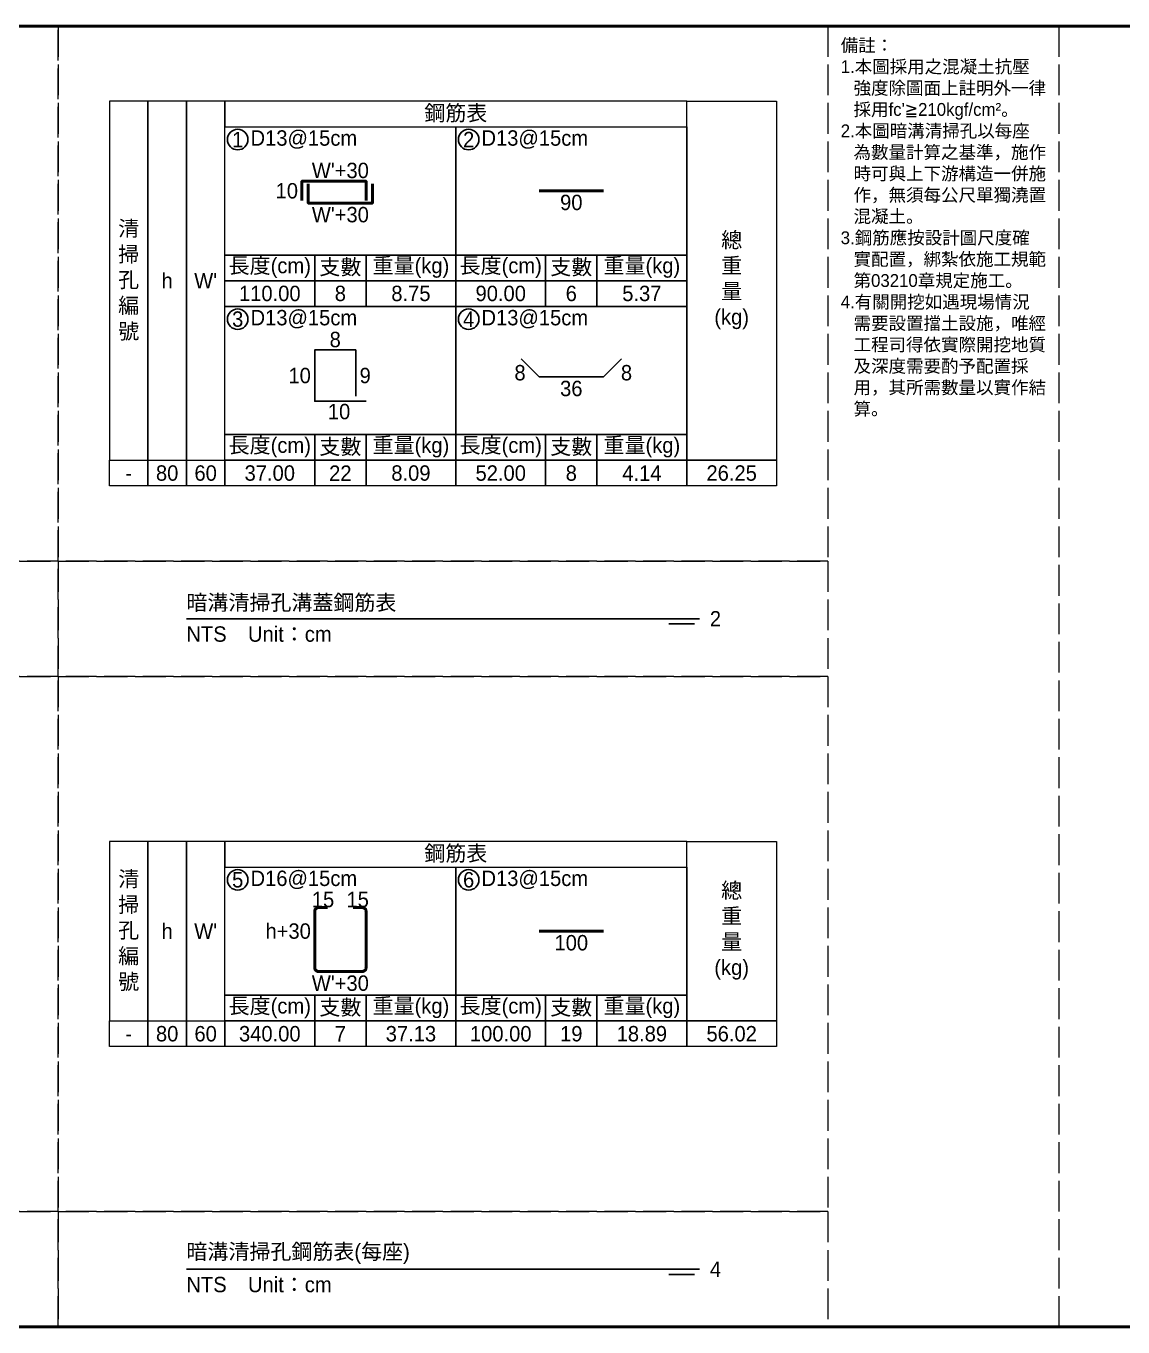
# Model space of a CAD drawing. Extents: x -7340 to 3675, y -3342 to 777.
# Drawn here: x -1282 to -855, y -507 to 0 of the extents above; entities that cross this region are included whole.
import ezdxf

# ---------------------------------------------------------------- set-up
doc = ezdxf.new("R2010")
doc.units = 0
doc.header["$MEASUREMENT"] = 0
doc.linetypes.add('ACAD_ISO02W100', pattern=[15, 12, -3])
for name, color, linetype, lineweight in [('一、1.基本-圖框', 7, 'Continuous', 20), ('一、3.基本-變更', 1, 'Continuous', 50), ('二、5.繪圖-鋼筋', 60, 'Continuous', 50)]:
    doc.layers.add(name, color=color, linetype=linetype, lineweight=lineweight)
doc.layers.add('一、4.基本-隱藏', color=9, linetype='ACAD_ISO02W100', lineweight=20, plot=False)
doc.layers.add('三、1.文字-說明文字', color=2, linetype='Continuous')
doc.layers.add('三、3.文字-註解文字', color=2, linetype='Continuous')
doc.styles.add('次圖名(詳圖)', font='MS PGothic.ttf', dxfattribs={"height": 6})
doc.styles.add('註解文字(詳圖)', font='MS PGothic.ttf', dxfattribs={"height": 5})

msp = doc.modelspace()

# ---------------------------------------------------------------- linework, layer by layer
at = {"layer": '一、1.基本-圖框'}
for points in [[(-1250, -169.25), (-1235, -169.25), (-1235, -29.25), (-1250, -29.25)], [(-1235, -169.25), (-1220, -169.25), (-1220, -29.25), (-1235, -29.25)], [(-1220, -169.25), (-1205, -169.25), (-1205, -29.25), (-1220, -29.25)], [(-1205, -39.25), (-1025, -39.25), (-1025, -29.25), (-1205, -29.25)], [(-990, -169.25), (-1025, -169.25), (-1025, -29.25), (-990, -29.25)], [(-1205, -39.25), (-1115, -39.25), (-1115, -89.25), (-1205, -89.25)], [(-1115, -39.25), (-1025, -39.25), (-1025, -89.25), (-1115, -89.25)], [(-1205, -89.25), (-1170, -89.25), (-1170, -99.25), (-1205, -99.25)], [(-1170, -89.25), (-1150, -89.25), (-1150, -99.25), (-1170, -99.25)], [(-1150, -89.25), (-1115, -89.25), (-1115, -99.25), (-1150, -99.25)], [(-1115, -89.25), (-1080, -89.25), (-1080, -99.25), (-1115, -99.25)], [(-1080, -89.25), (-1060, -89.25), (-1060, -99.25), (-1080, -99.25)], [(-1060, -89.25), (-1025, -89.25), (-1025, -99.25), (-1060, -99.25)], [(-1205, -99.25), (-1170, -99.25), (-1170, -109.25), (-1205, -109.25)], [(-1170, -99.25), (-1150, -99.25), (-1150, -109.25), (-1170, -109.25)], [(-1150, -99.25), (-1115, -99.25), (-1115, -109.25), (-1150, -109.25)], [(-1115, -99.25), (-1080, -99.25), (-1080, -109.25), (-1115, -109.25)], [(-1080, -99.25), (-1060, -99.25), (-1060, -109.25), (-1080, -109.25)], [(-1060, -99.25), (-1025, -99.25), (-1025, -109.25), (-1060, -109.25)], [(-1205, -109.25), (-1115, -109.25), (-1115, -159.25), (-1205, -159.25)], [(-1115, -109.25), (-1025, -109.25), (-1025, -159.25), (-1115, -159.25)], [(-1205, -159.25), (-1170, -159.25), (-1170, -169.25), (-1205, -169.25)], [(-1170, -159.25), (-1150, -159.25), (-1150, -169.25), (-1170, -169.25)], [(-1150, -159.25), (-1115, -159.25), (-1115, -169.25), (-1150, -169.25)], [(-1115, -159.25), (-1080, -159.25), (-1080, -169.25), (-1115, -169.25)], [(-1080, -159.25), (-1060, -159.25), (-1060, -169.25), (-1080, -169.25)], [(-1060, -159.25), (-1025, -159.25), (-1025, -169.25), (-1060, -169.25)], [(-1250, -169.25), (-1235, -169.25), (-1235, -179.25), (-1250, -179.25)], [(-1235, -169.25), (-1220, -169.25), (-1220, -179.25), (-1235, -179.25)], [(-1220, -169.25), (-1205, -169.25), (-1205, -179.25), (-1220, -179.25)], [(-1205, -169.25), (-1170, -169.25), (-1170, -179.25), (-1205, -179.25)], [(-1170, -169.25), (-1150, -169.25), (-1150, -179.25), (-1170, -179.25)], [(-1150, -169.25), (-1115, -169.25), (-1115, -179.25), (-1150, -179.25)], [(-1115, -169.25), (-1080, -169.25), (-1080, -179.25), (-1115, -179.25)], [(-1080, -169.25), (-1060, -169.25), (-1060, -179.25), (-1080, -179.25)], [(-1060, -169.25), (-1025, -169.25), (-1025, -179.25), (-1060, -179.25)], [(-1025, -169.25), (-990, -169.25), (-990, -179.25), (-1025, -179.25)], [(-1250, -387.75), (-1235, -387.75), (-1235, -317.75), (-1250, -317.75)], [(-1235, -387.75), (-1220, -387.75), (-1220, -317.75), (-1235, -317.75)], [(-1220, -387.75), (-1205, -387.75), (-1205, -317.75), (-1220, -317.75)], [(-1205, -327.75), (-1025, -327.75), (-1025, -317.75), (-1205, -317.75)], [(-990, -387.75), (-1025, -387.75), (-1025, -317.75), (-990, -317.75)], [(-1205, -327.75), (-1115, -327.75), (-1115, -377.75), (-1205, -377.75)], [(-1115, -327.75), (-1025, -327.75), (-1025, -377.75), (-1115, -377.75)], [(-1205, -377.75), (-1170, -377.75), (-1170, -387.75), (-1205, -387.75)], [(-1170, -377.75), (-1150, -377.75), (-1150, -387.75), (-1170, -387.75)], [(-1150, -377.75), (-1115, -377.75), (-1115, -387.75), (-1150, -387.75)], [(-1115, -377.75), (-1080, -377.75), (-1080, -387.75), (-1115, -387.75)], [(-1080, -377.75), (-1060, -377.75), (-1060, -387.75), (-1080, -387.75)], [(-1060, -377.75), (-1025, -377.75), (-1025, -387.75), (-1060, -387.75)], [(-1250, -387.75), (-1235, -387.75), (-1235, -397.75), (-1250, -397.75)], [(-1235, -387.75), (-1220, -387.75), (-1220, -397.75), (-1235, -397.75)], [(-1220, -387.75), (-1205, -387.75), (-1205, -397.75), (-1220, -397.75)], [(-1205, -387.75), (-1170, -387.75), (-1170, -397.75), (-1205, -397.75)], [(-1170, -387.75), (-1150, -387.75), (-1150, -397.75), (-1170, -397.75)], [(-1150, -387.75), (-1115, -387.75), (-1115, -397.75), (-1150, -397.75)], [(-1115, -387.75), (-1080, -387.75), (-1080, -397.75), (-1115, -397.75)], [(-1080, -387.75), (-1060, -387.75), (-1060, -397.75), (-1080, -397.75)], [(-1060, -387.75), (-1025, -387.75), (-1025, -397.75), (-1060, -397.75)], [(-1025, -387.75), (-990, -387.75), (-990, -397.75), (-1025, -397.75)]]:
    msp.add_lwpolyline(points, close=True, dxfattribs=at)
at = {"layer": '一、3.基本-變更'}
msp.add_lwpolyline([(-3420, 0), (0, 0), (0, -507), (-3420, -507)], close=True, dxfattribs=at)
at = {"layer": '一、4.基本-隱藏'}
for points in [[(-1660, 0), (-880, 0), (-880, -507), (-1660, -507)], [(-1660, 0), (-1270, 0), (-1270, -208.5), (-1660, -208.5)], [(-1270, 0), (-970, 0), (-970, -208.5), (-1270, -208.5)], [(-1660, -208.5), (-1270, -208.5), (-1270, -253.5), (-1660, -253.5)], [(-1270, -208.5), (-970, -208.5), (-970, -253.5), (-1270, -253.5)], [(-1660, -253.5), (-1270, -253.5), (-1270, -462), (-1660, -462)], [(-1270, -253.5), (-970, -253.5), (-970, -462), (-1270, -462)], [(-1660, -462), (-1270, -462), (-1270, -507), (-1660, -507)], [(-1270, -462), (-970, -462), (-970, -507), (-1270, -507)]]:
    msp.add_lwpolyline(points, close=True, dxfattribs=at)
msp.add_lwpolyline([(-1660, -507), (-880, -507)], dxfattribs=at)
at = {"layer": '三、3.文字-註解文字'}
for points in [[(-1154, -144.25), (-1154, -126.25), (-1170, -126.25), (-1170, -146.25), (-1150, -146.25)], [(-1089.571, -129.679), (-1082.5, -136.75), (-1057.5, -136.75), (-1050.429, -129.679)], [(-1220, -231), (-1020, -231)], [(-1022, -233), (-1032, -233)], [(-1220, -484.5), (-1020, -484.5)], [(-1022, -486.5), (-1032, -486.5)]]:
    msp.add_lwpolyline(points, dxfattribs=at)
for centre in [(-1200, -44.25), (-1110, -44.25), (-1200, -114.25), (-1110, -114.25), (-1200, -332.75), (-1110, -332.75)]:
    msp.add_circle(centre, 4, dxfattribs=at)
at = {"layer": '二、5.繪圖-鋼筋'}
for points in [[(-1175, -68), (-1175, -60.5), (-1150, -60.5), (-1150, -68)], [(-1172.5, -61.5), (-1172.5, -69), (-1147.5, -69), (-1147.5, -61.5)], [(-1082.5, -64.25), (-1057.5, -64.25)], [(-1082.5, -352.75), (-1057.5, -352.75)]]:
    msp.add_lwpolyline(points, dxfattribs=at)
msp.add_lwpolyline([(-1165, -343.5), (-1168.5, -343.5, 0.4142136), (-1170, -345), (-1170, -367, 0.4142136), (-1168.5, -368.5), (-1151.5, -368.5, 0.4142136), (-1150, -367), (-1150, -345, 0.4142136), (-1151.5, -343.5), (-1155, -343.5)], format="xyb", dxfattribs=at)

# ---------------------------------------------------------------- texts
at = {"layer": '一、1.基本-圖框', "char_height": 6, "attachment_point": 5, "style": '註解文字(詳圖)'}
for s, width, insert in [('{\\fMS PGothic|b0|i0|c128|p34;鋼筋表}', 94.24964, (-1115, -34.25)), ('清掃孔{\\fMS PGothic|b0|i0|c128|p34;編號}', 12.98354, (-1242.5, -99.25)), ('{\\fMS PGothic|b0|i0|c128|p34;總重量(kg)}', 6, (-1007.5, -99.25)), ('{\\fMS PGothic|b0|i0|c128|p34;長度(cm)}', 35.02324, (-1187.5, -94.25)), ('{\\fMS PGothic|b0|i0|c128|p34;支數}', 19.27354, (-1160, -94.25)), ('{\\fMS PGothic|b0|i0|c128|p34;重量(kg)}', 30.27214, (-1132.5, -94.25)), ('{\\fMS PGothic|b0|i0|c128|p34;長度(cm)}', 35.02324, (-1097.5, -94.25)), ('{\\fMS PGothic|b0|i0|c128|p34;支數}', 19.27354, (-1070, -94.25)), ('{\\fMS PGothic|b0|i0|c128|p34;重量(kg)}', 30.27214, (-1042.5, -94.25)), ('{\\fMS PGothic|b0|i0|c128|p34;h}', 12.98354, (-1227.5, -99.25)), ("W'", 22.32258, (-1212.5, -99.25)), ('{\\fMS PGothic|b0|i0|c128|p34;長度(cm)}', 35.02324, (-1187.5, -164.25)), ('{\\fMS PGothic|b0|i0|c128|p34;支數}', 19.27354, (-1160, -164.25)), ('{\\fMS PGothic|b0|i0|c128|p34;重量(kg)}', 30.27214, (-1132.5, -164.25)), ('{\\fMS PGothic|b0|i0|c128|p34;長度(cm)}', 35.02324, (-1097.5, -164.25)), ('{\\fMS PGothic|b0|i0|c128|p34;支數}', 19.27354, (-1070, -164.25)), ('{\\fMS PGothic|b0|i0|c128|p34;重量(kg)}', 30.27214, (-1042.5, -164.25)), ('{\\fMS PGothic|b0|i0|c128|p34;鋼筋表}', 94.24964, (-1115, -322.75)), ('清掃孔{\\fMS PGothic|b0|i0|c128|p34;編號}', 12.98354, (-1242.5, -352.75)), ('{\\fMS PGothic|b0|i0|c128|p34;總重量(kg)}', 6, (-1007.5, -352.75)), ('{\\fMS PGothic|b0|i0|c128|p34;h}', 12.98354, (-1227.5, -352.75)), ("W'", 22.32258, (-1212.5, -352.75)), ('{\\fMS PGothic|b0|i0|c128|p34;長度(cm)}', 35.02324, (-1187.5, -382.75)), ('{\\fMS PGothic|b0|i0|c128|p34;支數}', 19.27354, (-1160, -382.75)), ('{\\fMS PGothic|b0|i0|c128|p34;重量(kg)}', 30.27214, (-1132.5, -382.75)), ('{\\fMS PGothic|b0|i0|c128|p34;長度(cm)}', 35.02324, (-1097.5, -382.75)), ('{\\fMS PGothic|b0|i0|c128|p34;支數}', 19.27354, (-1070, -382.75)), ('{\\fMS PGothic|b0|i0|c128|p34;重量(kg)}', 30.27214, (-1042.5, -382.75))]:
    msp.add_mtext_dynamic_manual_height_columns(s, width=width, gutter_width=30, heights=[0], dxfattribs=dict(at, insert=insert))
at = {"layer": '三、1.文字-說明文字', "insert": (-965, -5), "char_height": 5, "attachment_point": 1, "style": '註解文字(詳圖)'}
msp.add_mtext_dynamic_manual_height_columns("{\\fMS PGothic|b0|i0|c128|p34;備註：\\P\\pi-5,l5;1.本圖採用之混凝土抗壓強度除圖面上註明外一律採用fc'≧210kgf/cm²。\\P2.本圖暗溝清掃孔以每座為數量計算之基準，施作時可與上下游構造一併施作，無須每公尺單獨澆置混凝土。\\P3.鋼筋應按設計圖尺度確實配置，綁紮依施工規範第03210章規定施工。\\P4.有關開挖如遇現場情況需要設置擋土設施，唯經工程司得依實際開挖地質及深度需要酌予配置採用，其所需數量以實作結算。}", width=80, gutter_width=30, heights=[0], dxfattribs=at)
at = {"layer": '三、3.文字-註解文字', "char_height": 6}
for s, width, gutter_width, insert, attachment_point, style in [('D13@15cm', 6.06582, 30, (-1195, -44.25), 4, '註解文字(詳圖)'), ('{\\fMS PGothic|b0|i0|c128|p34;D1}3{\\fMS PGothic|b0|i0|c128|p34;@}1{\\fMS PGothic|b0|i0|c128|p34;5cm}', 6.06582, 30, (-1105, -44.25), 4, '註解文字(詳圖)'), ('1', 8.38231, 30, (-1200, -44.25), 5, '註解文字(詳圖)'), ('2', 8.38231, 30, (-1110, -44.25), 5, '註解文字(詳圖)'), ('110.00', 9.06048, 30, (-1187.5, -104.25), 5, '註解文字(詳圖)'), ('8', 9.06048, 30, (-1160, -104.25), 5, '註解文字(詳圖)'), ('8.75', 9.06048, 30, (-1132.5, -104.25), 5, '註解文字(詳圖)'), ('90.00', 9.06048, 30, (-1097.5, -104.25), 5, '註解文字(詳圖)'), ('6', 9.06048, 30, (-1070, -104.25), 5, '註解文字(詳圖)'), ('5.37', 9.06048, 30, (-1042.5, -104.25), 5, '註解文字(詳圖)'), ('3', 8.38231, 30, (-1200, -114.25), 5, '註解文字(詳圖)'), ('D13@15cm', 6.06582, 30, (-1195, -114.25), 4, '註解文字(詳圖)'), ('4', 8.38231, 30, (-1110, -114.25), 5, '註解文字(詳圖)'), ('D13@15cm', 6.06582, 30, (-1105, -114.25), 4, '註解文字(詳圖)'), ('80', 9.06048, 30, (-1227.5, -174.25), 5, '註解文字(詳圖)'), ('6{\\fMS PGothic|b0|i0|c128|p34;0}', 9.06048, 30, (-1212.5, -174.25), 5, '註解文字(詳圖)'), ('37.00', 9.06048, 30, (-1187.5, -174.25), 5, '註解文字(詳圖)'), ('22', 9.06048, 30, (-1160, -174.25), 5, '註解文字(詳圖)'), ('8.09', 9.06048, 30, (-1132.5, -174.25), 5, '註解文字(詳圖)'), ('52.00', 9.06048, 30, (-1097.5, -174.25), 5, '註解文字(詳圖)'), ('8', 9.06048, 30, (-1070, -174.25), 5, '註解文字(詳圖)'), ('4.14', 9.06048, 30, (-1042.5, -174.25), 5, '註解文字(詳圖)'), ('26.25', 9.06048, 30, (-1007.5, -174.25), 5, '註解文字(詳圖)'), ('-', 9.06048, 30, (-1242.5, -174.25), 5, '註解文字(詳圖)'), ('{\\fMS PGothic|b0|i0|c128|p34;暗溝清掃孔}溝蓋{\\fMS PGothic|b0|i0|c128|p34;鋼筋表}', 134.12151, 15, (-1220, -225), 4, '次圖名(詳圖)'), ('2', 3, 15, (-1016, -231), 4, '次圖名(詳圖)'), ('NTS{\\fMS PGothic|b0|i0|c128|p34;^IUnit：cm}', 136.03259, 15, (-1220, -237), 4, '次圖名(詳圖)'), ('{\\fMS PGothic|b0|i0|c128|p34;D1}6{\\fMS PGothic|b0|i0|c128|p34;@15cm}', 6.06582, 30, (-1195, -332.75), 4, '註解文字(詳圖)'), ('{\\fMS PGothic|b0|i0|c128|p34;D1}3{\\fMS PGothic|b0|i0|c128|p34;@}1{\\fMS PGothic|b0|i0|c128|p34;5cm}', 6.06582, 30, (-1105, -332.75), 4, '註解文字(詳圖)'), ('5', 8.38231, 30, (-1200, -332.75), 5, '註解文字(詳圖)'), ('6', 8.38231, 30, (-1110, -332.75), 5, '註解文字(詳圖)'), ('80', 9.06048, 30, (-1227.5, -392.75), 5, '註解文字(詳圖)'), ('6{\\fMS PGothic|b0|i0|c128|p34;0}', 9.06048, 30, (-1212.5, -392.75), 5, '註解文字(詳圖)'), ('340.00', 9.06048, 30, (-1187.5, -392.75), 5, '註解文字(詳圖)'), ('7', 9.06048, 30, (-1160, -392.75), 5, '註解文字(詳圖)'), ('37.13', 9.06048, 30, (-1132.5, -392.75), 5, '註解文字(詳圖)'), ('{\\fMS PGothic|b0|i0|c128|p34;100}.00', 9.06048, 30, (-1097.5, -392.75), 5, '註解文字(詳圖)'), ('19', 9.06048, 30, (-1070, -392.75), 5, '註解文字(詳圖)'), ('18.89', 9.06048, 30, (-1042.5, -392.75), 5, '註解文字(詳圖)'), ('56.02', 9.06048, 30, (-1007.5, -392.75), 5, '註解文字(詳圖)'), ('-', 9.06048, 30, (-1242.5, -392.75), 5, '註解文字(詳圖)'), ('{\\fMS PGothic|b0|i0|c128|p34;暗溝清掃孔鋼筋表}(每座)', 134.12151, 15, (-1220, -478.5), 4, '次圖名(詳圖)'), ('4', 3, 15, (-1016, -484.5), 4, '次圖名(詳圖)'), ('NTS{\\fMS PGothic|b0|i0|c128|p34;^IUnit：cm}', 136.03259, 15, (-1220, -490.5), 4, '次圖名(詳圖)')]:
    msp.add_mtext_dynamic_manual_height_columns(s, width=width, gutter_width=gutter_width, heights=[0], dxfattribs=dict(at, insert=insert, attachment_point=attachment_point, style=style))
at = {"layer": '二、5.繪圖-鋼筋', "char_height": 6, "style": '註解文字(詳圖)'}
for s, width, insert, attachment_point in [("{\\fMS PGothic|b0|i0|c128|p34;W'}+3{\\fMS PGothic|b0|i0|c128|p34;0}", 3.56631, (-1160, -53.277), 2), ('{\\fMS PGothic|b0|i0|c128|p34;10}', 8.87231, (-1176.5, -64.25), 6), ('90', 3.56631, (-1070, -65.75), 2), ("{\\fMS PGothic|b0|i0|c128|p34;W'}+3{\\fMS PGothic|b0|i0|c128|p34;0}", 3.56631, (-1160, -70.5), 2), ('{\\fMS PGothic|b0|i0|c128|p34;8}', 3.56631, (-1162, -125.25), 8), ('{\\fMS PGothic|b0|i0|c128|p34;10}', 8.87231, (-1171.5, -136.25), 6), ('9', 8.87231, (-1152.5, -136.25), 4), ('8', 3.56631, (-1089.978, -132.106), 2), ('8', 3.56631, (-1048.482, -132.106), 2), ('36', 3.56631, (-1070, -138.25), 2), ('10', 3.56631, (-1160.5, -147.25), 2), ('15', 8.87231, (-1166.75, -343.5), 8), ('15', 8.87231, (-1153.25, -343.5), 8), ('{\\fMS PGothic|b0|i0|c128|p34;h+}3{\\fMS PGothic|b0|i0|c128|p34;0}', 8.87231, (-1171.5, -352.75), 6), ('100', 3.56631, (-1070, -354.25), 2), ("{\\fMS PGothic|b0|i0|c128|p34;W'+}3{\\fMS PGothic|b0|i0|c128|p34;0}", 3.56631, (-1160, -370), 2)]:
    msp.add_mtext_dynamic_manual_height_columns(s, width=width, gutter_width=30, heights=[0], dxfattribs=dict(at, insert=insert, attachment_point=attachment_point))

doc.saveas('drawing.dxf')
